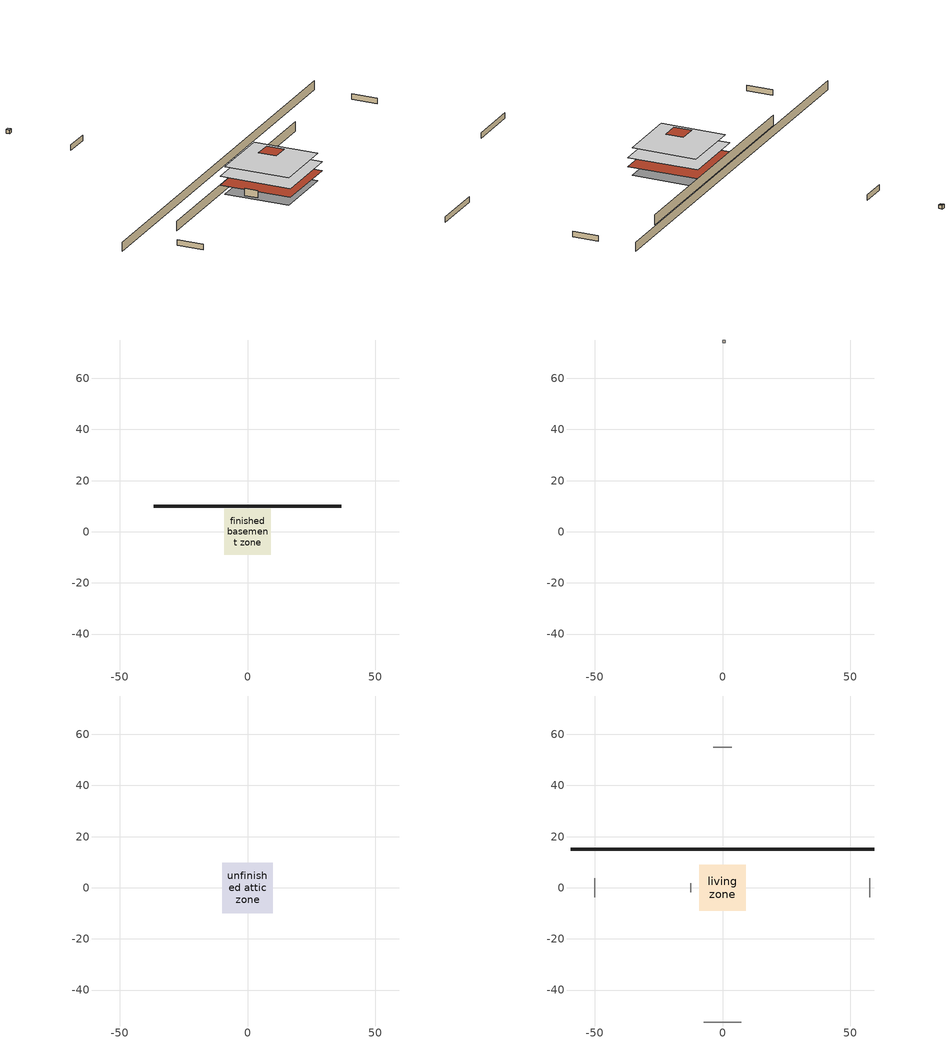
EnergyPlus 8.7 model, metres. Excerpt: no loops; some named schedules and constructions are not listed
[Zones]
finished basement zone
 floor ground (GrndUninsFinBFloor): -9.02,-9.02 -9.02,9.02 9.02,9.02 9.02,-9.02 z-2.13
 wall ground (GrndInsFinWall): 36.58,10 -36.58,10 z-2.13:0.61
res ds_u 1 ret air zone
 floor adiabatic (AdiabaticConst): 0,74 0,75 1,75 1,74 z0
 wall adiabatic (AdiabaticConst): 0,75 0,74 1,74 1,75 0,75 z0:1
 ceiling adiabatic (AdiabaticConst): 1,74 1,75 0,75 0,74 z1
unfinished attic zone
 floor to living zone (FinInsUnfinUAFloor 1): -9.88,-9.88 -9.88,9.88 9.88,9.88 9.88,-9.88 z3
 roof outside (UnfinInsExtRoof 6): 9.88,-9.88 9.88,9.88 -9.88,9.88 -9.88,-9.88 z0.5
 roof outside (UnfinInsExtRoof 7): 2.5,-2.5 2.5,2.5 -2.5,2.5 -2.5,-2.5 z8
living zone
 floor to finished basement zone (Construction 3): -9.02,-9.02 -9.02,9.02 9.02,9.02 9.02,-9.02 z5.5
 wall outside (ExtInsFinWall 3): 59.36,15 -59.36,15 z0:2.44
 wall adiabatic (Construction 1): -12.5,1.83 -12.5,-1.83 z0:2.03; -7.32,-52.5 7.32,-52.5 / 3.66,55 -3.66,55 / 57.5,-3.66 57.5,3.66 / -50,3.66 -50,-3.66 z0:1.53
[Schedule:Week:Daily]
Schedule:Week:Daily {3b0bdb7b-9f29-48df-87bb-e42612bed9f6}: residential occupants schedule allday11, residential occupants schedule allday11, residential occupants schedule allday11, residential occupants schedule allday11, residential occupants schedule allday11, residential occupants schedule allday11, residential occupants schedule allday11, Schedule Day 1, Schedule Day 1, Schedule Day 1, Schedule Day 1, Schedule Day 1
Schedule:Week:Daily {e1177437-dffd-413f-9107-d55e1cf79ba1}: residential occupants schedule allday11, residential occupants schedule allday11, residential occupants schedule allday12, residential occupants schedule allday12, residential occupants schedule allday12, residential occupants schedule allday12, residential occupants schedule allday12, Schedule Day 1, Schedule Day 1, Schedule Day 1, Schedule Day 1, Schedule Day 1
Schedule:Week:Daily {77b11334-32eb-44ea-8a52-7868e348910c}: residential occupants schedule allday12, residential occupants schedule allday12, residential occupants schedule allday12, residential occupants schedule allday12, residential occupants schedule allday12, residential occupants schedule allday12, residential occupants schedule allday12, Schedule Day 1, Schedule Day 1, Schedule Day 1, Schedule Day 1, Schedule Day 1
Schedule:Week:Daily {29eef636-4d2d-4b24-8c20-f5b98bf1f478}: Schedule Day 15, Schedule Day 15, Schedule Day 15, Schedule Day 15, residential range electric schedule allday1, residential range electric schedule allday1, residential range electric schedule allday1, Schedule Day 15, Schedule Day 15, Schedule Day 15, Schedule Day 15, Schedule Day 15
Schedule:Week:Daily {c74d46f2-5731-48fd-ab19-d32d1fa50243}: residential range electric schedule allday1, residential range electric schedule allday1, residential range electric schedule allday1, residential range electric schedule allday1, residential range electric schedule allday1, residential range electric schedule allday1, residential range electric schedule allday1, Schedule Day 15, Schedule Day 15, Schedule Day 15, Schedule Day 15, Schedule Day 15
Schedule:Week:Daily {d821b06c-2341-44db-a28d-a213208c21ba}: residential range electric schedule allday2, residential range electric schedule allday2, residential range electric schedule allday2, residential range electric schedule allday2, residential range electric schedule allday2, residential range electric schedule allday2, residential range electric schedule allday2, Schedule Day 15, Schedule Day 15, Schedule Day 15, Schedule Day 15, Schedule Day 15
Schedule:Week:Daily {3e215d65-7a20-45e2-b61f-0b4bbe86ed09}: residential range electric schedule allday3, residential range electric schedule allday3, residential range electric schedule allday3, residential range electric schedule allday3, residential range electric schedule allday3, residential range electric schedule allday3, residential range electric schedule allday3, Schedule Day 15, Schedule Day 15, Schedule Day 15, Schedule Day 15, Schedule Day 15
Schedule:Week:Daily {e52b4575-cb8f-42f2-891d-3a03c108aef9}: residential range electric schedule allday3, residential range electric schedule allday3, residential range electric schedule allday3, residential range electric schedule allday4, residential range electric schedule allday4, residential range electric schedule allday4, residential range electric schedule allday4, Schedule Day 15, Schedule Day 15, Schedule Day 15, Schedule Day 15, Schedule Day 15
Schedule:Week:Daily {de52a649-1dd4-49d9-a2c6-1964cda90237}: residential range electric schedule allday4, residential range electric schedule allday4, residential range electric schedule allday4, residential range electric schedule allday4, residential range electric schedule allday4, residential range electric schedule allday4, residential range electric schedule allday4, Schedule Day 15, Schedule Day 15, Schedule Day 15, Schedule Day 15, Schedule Day 15
Schedule:Week:Daily {6cb2da31-68d8-4fa9-828e-f5bf86f1f2c5}: residential range electric schedule allday4, residential range electric schedule allday4, residential range electric schedule allday4, residential range electric schedule allday4, residential range electric schedule allday4, residential range electric schedule allday5, residential range electric schedule allday5, Schedule Day 15, Schedule Day 15, Schedule Day 15, Schedule Day 15, Schedule Day 15
Schedule:Week:Daily {12a21177-3da3-442a-84c5-6e1de75db913}: residential range electric schedule allday5, residential range electric schedule allday5, residential range electric schedule allday5, residential range electric schedule allday5, residential range electric schedule allday5, residential range electric schedule allday5, residential range electric schedule allday5, Schedule Day 15, Schedule Day 15, Schedule Day 15, Schedule Day 15, Schedule Day 15
Schedule:Week:Daily {200c6050-99b3-4c64-a6f4-f201c481bae5}: residential range electric schedule allday5, residential range electric schedule allday6, residential range electric schedule allday6, residential range electric schedule allday6, residential range electric schedule allday6, residential range electric schedule allday6, residential range electric schedule allday6, Schedule Day 15, Schedule Day 15, Schedule Day 15, Schedule Day 15, Schedule Day 15
Schedule:Week:Daily {f7540665-9610-49a0-b5aa-a66bd4dc344f}: residential range electric schedule allday6, residential range electric schedule allday6, residential range electric schedule allday6, residential range electric schedule allday6, residential range electric schedule allday6, residential range electric schedule allday6, residential range electric schedule allday6, Schedule Day 15, Schedule Day 15, Schedule Day 15, Schedule Day 15, Schedule Day 15
Schedule:Week:Daily {ddbfdf35-3282-43d7-ac7e-a14df7aa3656}: residential range electric schedule allday6, residential range electric schedule allday6, residential range electric schedule allday6, residential range electric schedule allday7, residential range electric schedule allday7, residential range electric schedule allday7, residential range electric schedule allday7, Schedule Day 15, Schedule Day 15, Schedule Day 15, Schedule Day 15, Schedule Day 15
Schedule:Week:Daily {e9907c0a-8764-4027-92b8-e2a4520454a8}: residential range electric schedule allday7, residential range electric schedule allday7, residential range electric schedule allday7, residential range electric schedule allday7, residential range electric schedule allday7, residential range electric schedule allday7, residential range electric schedule allday7, Schedule Day 15, Schedule Day 15, Schedule Day 15, Schedule Day 15, Schedule Day 15
Schedule:Week:Daily {d14c8cff-233a-4001-89a3-e10e59a3001e}: residential range electric schedule allday7, residential range electric schedule allday7, residential range electric schedule allday7, residential range electric schedule allday7, residential range electric schedule allday7, residential range electric schedule allday7, residential range electric schedule allday8, Schedule Day 15, Schedule Day 15, Schedule Day 15, Schedule Day 15, Schedule Day 15
Schedule:Week:Daily {43a87886-f8da-43cc-ad50-0d9fa21ea871}: residential range electric schedule allday8, residential range electric schedule allday8, residential range electric schedule allday8, residential range electric schedule allday8, residential range electric schedule allday8, residential range electric schedule allday8, residential range electric schedule allday8, Schedule Day 15, Schedule Day 15, Schedule Day 15, Schedule Day 15, Schedule Day 15
Schedule:Week:Daily {114defa2-be12-4f79-ae4c-e6571b99b149}: residential range electric schedule allday8, residential range electric schedule allday8, residential range electric schedule allday9, residential range electric schedule allday9, residential range electric schedule allday9, residential range electric schedule allday9, residential range electric schedule allday9, Schedule Day 15, Schedule Day 15, Schedule Day 15, Schedule Day 15, Schedule Day 15
Schedule:Week:Daily {b0ad522a-8ac6-4d09-905b-334f6e5b218c}: residential range electric schedule allday9, residential range electric schedule allday9, residential range electric schedule allday9, residential range electric schedule allday9, residential range electric schedule allday9, residential range electric schedule allday9, residential range electric schedule allday9, Schedule Day 15, Schedule Day 15, Schedule Day 15, Schedule Day 15, Schedule Day 15
Schedule:Week:Daily {5a50cde7-6168-4427-bbe1-5f04a554474f}: residential range electric schedule allday9, residential range electric schedule allday9, residential range electric schedule allday9, residential range electric schedule allday9, residential range electric schedule allday10, residential range electric schedule allday10, residential range electric schedule allday10, Schedule Day 15, Schedule Day 15, Schedule Day 15, Schedule Day 15, Schedule Day 15
Schedule:Week:Daily {db1e0e5b-9dd9-499a-aba3-56dc9d29f5d9}: residential range electric schedule allday10, residential range electric schedule allday10, residential range electric schedule allday10, residential range electric schedule allday10, residential range electric schedule allday10, residential range electric schedule allday10, residential range electric schedule allday10, Schedule Day 15, Schedule Day 15, Schedule Day 15, Schedule Day 15, Schedule Day 15
Schedule:Week:Daily {59dfd7ab-4085-44e1-8e90-8711728c4ce2}: residential range electric schedule allday11, residential range electric schedule allday11, residential range electric schedule allday11, residential range electric schedule allday11, residential range electric schedule allday11, residential range electric schedule allday11, residential range electric schedule allday11, Schedule Day 15, Schedule Day 15, Schedule Day 15, Schedule Day 15, Schedule Day 15
Schedule:Week:Daily {14bd6219-001b-4ca9-aa6f-b467e985cd3b}: residential range electric schedule allday11, residential range electric schedule allday11, residential range electric schedule allday12, residential range electric schedule allday12, residential range electric schedule allday12, residential range electric schedule allday12, residential range electric schedule allday12, Schedule Day 15, Schedule Day 15, Schedule Day 15, Schedule Day 15, Schedule Day 15
Schedule:Week:Daily {e00d59d1-7160-4aa2-8b7c-1e1269bef67d}: residential range electric schedule allday12, residential range electric schedule allday12, residential range electric schedule allday12, residential range electric schedule allday12, residential range electric schedule allday12, residential range electric schedule allday12, residential range electric schedule allday12, Schedule Day 15, Schedule Day 15, Schedule Day 15, Schedule Day 15, Schedule Day 15
Schedule:Week:Daily {f42bd28b-ac99-4537-b801-f81734491664}: Schedule Day 13, Schedule Day 13, Schedule Day 13, Schedule Day 13, residential refrigerator schedule allday1, residential refrigerator schedule allday1, residential refrigerator schedule allday1, Schedule Day 13, Schedule Day 13, Schedule Day 13, Schedule Day 13, Schedule Day 13
Schedule:Week:Daily {29dad44d-963d-42f7-a47b-5a7f3b8ee9d3}: residential refrigerator schedule allday1, residential refrigerator schedule allday1, residential refrigerator schedule allday1, residential refrigerator schedule allday1, residential refrigerator schedule allday1, residential refrigerator schedule allday1, residential refrigerator schedule allday1, Schedule Day 13, Schedule Day 13, Schedule Day 13, Schedule Day 13, Schedule Day 13
Schedule:Week:Daily {c5b024fa-c720-4c20-9d21-50d727ba0481}: residential refrigerator schedule allday2, residential refrigerator schedule allday2, residential refrigerator schedule allday2, residential refrigerator schedule allday2, residential refrigerator schedule allday2, residential refrigerator schedule allday2, residential refrigerator schedule allday2, Schedule Day 13, Schedule Day 13, Schedule Day 13, Schedule Day 13, Schedule Day 13
Schedule:Week:Daily {38253a9e-e9d6-4c0f-88e4-bf342c0f6415}: residential refrigerator schedule allday3, residential refrigerator schedule allday3, residential refrigerator schedule allday3, residential refrigerator schedule allday3, residential refrigerator schedule allday3, residential refrigerator schedule allday3, residential refrigerator schedule allday3, Schedule Day 13, Schedule Day 13, Schedule Day 13, Schedule Day 13, Schedule Day 13
Schedule:Week:Daily {cb336503-f7cd-4f55-b1cf-2ac93a59d91f}: residential refrigerator schedule allday3, residential refrigerator schedule allday3, residential refrigerator schedule allday3, residential refrigerator schedule allday4, residential refrigerator schedule allday4, residential refrigerator schedule allday4, residential refrigerator schedule allday4, Schedule Day 13, Schedule Day 13, Schedule Day 13, Schedule Day 13, Schedule Day 13
Schedule:Week:Daily {c85a2759-2b57-4a9b-9f09-c8f630ceb584}: residential refrigerator schedule allday4, residential refrigerator schedule allday4, residential refrigerator schedule allday4, residential refrigerator schedule allday4, residential refrigerator schedule allday4, residential refrigerator schedule allday4, residential refrigerator schedule allday4, Schedule Day 13, Schedule Day 13, Schedule Day 13, Schedule Day 13, Schedule Day 13
Schedule:Week:Daily {c31d51e4-f118-45c3-bd2c-5c79f831144e}: residential refrigerator schedule allday4, residential refrigerator schedule allday4, residential refrigerator schedule allday4, residential refrigerator schedule allday4, residential refrigerator schedule allday4, residential refrigerator schedule allday5, residential refrigerator schedule allday5, Schedule Day 13, Schedule Day 13, Schedule Day 13, Schedule Day 13, Schedule Day 13
Schedule:Week:Daily {53b88f57-cd95-4ce4-be22-3c5426130065}: residential refrigerator schedule allday5, residential refrigerator schedule allday5, residential refrigerator schedule allday5, residential refrigerator schedule allday5, residential refrigerator schedule allday5, residential refrigerator schedule allday5, residential refrigerator schedule allday5, Schedule Day 13, Schedule Day 13, Schedule Day 13, Schedule Day 13, Schedule Day 13
Schedule:Week:Daily {c3765f31-42e0-4867-9872-be747a162a32}: residential refrigerator schedule allday5, residential refrigerator schedule allday6, residential refrigerator schedule allday6, residential refrigerator schedule allday6, residential refrigerator schedule allday6, residential refrigerator schedule allday6, residential refrigerator schedule allday6, Schedule Day 13, Schedule Day 13, Schedule Day 13, Schedule Day 13, Schedule Day 13
Schedule:Week:Daily {a566f4d5-856e-463c-a548-2adf18aa318c}: residential refrigerator schedule allday6, residential refrigerator schedule allday6, residential refrigerator schedule allday6, residential refrigerator schedule allday6, residential refrigerator schedule allday6, residential refrigerator schedule allday6, residential refrigerator schedule allday6, Schedule Day 13, Schedule Day 13, Schedule Day 13, Schedule Day 13, Schedule Day 13
Schedule:Week:Daily {041f6ace-375f-4da1-8423-0523e6b3cca1}: residential refrigerator schedule allday6, residential refrigerator schedule allday6, residential refrigerator schedule allday6, residential refrigerator schedule allday7, residential refrigerator schedule allday7, residential refrigerator schedule allday7, residential refrigerator schedule allday7, Schedule Day 13, Schedule Day 13, Schedule Day 13, Schedule Day 13, Schedule Day 13
Schedule:Week:Daily {2325f763-4aea-44da-9e71-9653ec971dca}: residential refrigerator schedule allday7, residential refrigerator schedule allday7, residential refrigerator schedule allday7, residential refrigerator schedule allday7, residential refrigerator schedule allday7, residential refrigerator schedule allday7, residential refrigerator schedule allday7, Schedule Day 13, Schedule Day 13, Schedule Day 13, Schedule Day 13, Schedule Day 13
Schedule:Week:Daily {ce00d82a-b2b7-45ba-994e-b6c589f887b8}: residential refrigerator schedule allday7, residential refrigerator schedule allday7, residential refrigerator schedule allday7, residential refrigerator schedule allday7, residential refrigerator schedule allday7, residential refrigerator schedule allday7, residential refrigerator schedule allday8, Schedule Day 13, Schedule Day 13, Schedule Day 13, Schedule Day 13, Schedule Day 13
Schedule:Week:Daily {125f5812-21f2-464c-a87d-412b350901e8}: residential refrigerator schedule allday8, residential refrigerator schedule allday8, residential refrigerator schedule allday8, residential refrigerator schedule allday8, residential refrigerator schedule allday8, residential refrigerator schedule allday8, residential refrigerator schedule allday8, Schedule Day 13, Schedule Day 13, Schedule Day 13, Schedule Day 13, Schedule Day 13
Schedule:Week:Daily {6167f985-6531-4366-9837-d0dc0eb602dc}: residential refrigerator schedule allday8, residential refrigerator schedule allday8, residential refrigerator schedule allday9, residential refrigerator schedule allday9, residential refrigerator schedule allday9, residential refrigerator schedule allday9, residential refrigerator schedule allday9, Schedule Day 13, Schedule Day 13, Schedule Day 13, Schedule Day 13, Schedule Day 13
Schedule:Week:Daily {f5468a6d-36dc-46cc-9920-edf67e929bd1}: residential refrigerator schedule allday9, residential refrigerator schedule allday9, residential refrigerator schedule allday9, residential refrigerator schedule allday9, residential refrigerator schedule allday9, residential refrigerator schedule allday9, residential refrigerator schedule allday9, Schedule Day 13, Schedule Day 13, Schedule Day 13, Schedule Day 13, Schedule Day 13
Schedule:Week:Daily {9acd3558-67f7-4dc8-a9c7-4ccade45eacd}: residential refrigerator schedule allday9, residential refrigerator schedule allday9, residential refrigerator schedule allday9, residential refrigerator schedule allday9, residential refrigerator schedule allday10, residential refrigerator schedule allday10, residential refrigerator schedule allday10, Schedule Day 13, Schedule Day 13, Schedule Day 13, Schedule Day 13, Schedule Day 13
Schedule:Week:Daily {3b586b63-907c-4e5f-a814-301c2bec13af}: residential refrigerator schedule allday10, residential refrigerator schedule allday10, residential refrigerator schedule allday10, residential refrigerator schedule allday10, residential refrigerator schedule allday10, residential refrigerator schedule allday10, residential refrigerator schedule allday10, Schedule Day 13, Schedule Day 13, Schedule Day 13, Schedule Day 13, Schedule Day 13
Schedule:Week:Daily {43b9ea98-d783-45c9-a3a6-4b4ebdea213d}: residential refrigerator schedule allday11, residential refrigerator schedule allday11, residential refrigerator schedule allday11, residential refrigerator schedule allday11, residential refrigerator schedule allday11, residential refrigerator schedule allday11, residential refrigerator schedule allday11, Schedule Day 13, Schedule Day 13, Schedule Day 13, Schedule Day 13, Schedule Day 13
Schedule:Week:Daily {55cf6ef0-d019-46d7-a7e9-4732dc43a896}: residential refrigerator schedule allday11, residential refrigerator schedule allday11, residential refrigerator schedule allday12, residential refrigerator schedule allday12, residential refrigerator schedule allday12, residential refrigerator schedule allday12, residential refrigerator schedule allday12, Schedule Day 13, Schedule Day 13, Schedule Day 13, Schedule Day 13, Schedule Day 13
Schedule:Week:Daily {3535ced8-b538-4f8e-b21d-047e02755273}: residential refrigerator schedule allday12, residential refrigerator schedule allday12, residential refrigerator schedule allday12, residential refrigerator schedule allday12, residential refrigerator schedule allday12, residential refrigerator schedule allday12, residential refrigerator schedule allday12, Schedule Day 13, Schedule Day 13, Schedule Day 13, Schedule Day 13, Schedule Day 13
Schedule:Week:Daily {531a1041-23ea-4d53-8ca0-e4169ed47a26}: Schedule Day 3, Schedule Day 3, Schedule Day 3, Schedule Day 3, residential window shading schedule allday1, residential window shading schedule allday1, residential window shading schedule allday1, Schedule Day 3, Schedule Day 3, Schedule Day 3, Schedule Day 3, Schedule Day 3
Schedule:Week:Daily {dd7bd0c8-4148-4171-8c3b-c152d43d23d4}: residential window shading schedule allday1, residential window shading schedule allday1, residential window shading schedule allday1, residential window shading schedule allday1, residential window shading schedule allday1, residential window shading schedule allday1, residential window shading schedule allday1, Schedule Day 3, Schedule Day 3, Schedule Day 3, Schedule Day 3, Schedule Day 3
Schedule:Week:Daily {b3be01d7-6e88-4a9b-b380-afc86fe0f8a9}: residential window shading schedule allday2, residential window shading schedule allday2, residential window shading schedule allday2, residential window shading schedule allday2, residential window shading schedule allday2, residential window shading schedule allday2, residential window shading schedule allday2, Schedule Day 3, Schedule Day 3, Schedule Day 3, Schedule Day 3, Schedule Day 3
Schedule:Week:Daily {45d51659-ddda-41b1-95bb-f9f434f1c1d8}: residential window shading schedule allday3, residential window shading schedule allday3, residential window shading schedule allday3, residential window shading schedule allday3, residential window shading schedule allday3, residential window shading schedule allday3, residential window shading schedule allday3, Schedule Day 3, Schedule Day 3, Schedule Day 3, Schedule Day 3, Schedule Day 3
Schedule:Week:Daily {a3e67cd3-28f3-45a8-bfe5-463e219899f0}: residential window shading schedule allday3, residential window shading schedule allday3, residential window shading schedule allday3, residential window shading schedule allday4, residential window shading schedule allday4, residential window shading schedule allday4, residential window shading schedule allday4, Schedule Day 3, Schedule Day 3, Schedule Day 3, Schedule Day 3, Schedule Day 3
Schedule:Week:Daily {1a1df216-e095-4dbf-b0d5-2c004bacd1e8}: residential window shading schedule allday4, residential window shading schedule allday4, residential window shading schedule allday4, residential window shading schedule allday4, residential window shading schedule allday4, residential window shading schedule allday4, residential window shading schedule allday4, Schedule Day 3, Schedule Day 3, Schedule Day 3, Schedule Day 3, Schedule Day 3
Schedule:Week:Daily {ca805f8f-d2b4-4c75-9b0b-d39ec6ea56c9}: residential window shading schedule allday4, residential window shading schedule allday4, residential window shading schedule allday4, residential window shading schedule allday4, residential window shading schedule allday4, residential window shading schedule allday5, residential window shading schedule allday5, Schedule Day 3, Schedule Day 3, Schedule Day 3, Schedule Day 3, Schedule Day 3
Schedule:Week:Daily {61645414-00ab-46a5-944f-04632f74a921}: residential window shading schedule allday5, residential window shading schedule allday5, residential window shading schedule allday5, residential window shading schedule allday5, residential window shading schedule allday5, residential window shading schedule allday5, residential window shading schedule allday5, Schedule Day 3, Schedule Day 3, Schedule Day 3, Schedule Day 3, Schedule Day 3
Schedule:Week:Daily {6f8a6bb2-1dc0-4e11-8a50-aee9140751ae}: residential window shading schedule allday5, residential window shading schedule allday6, residential window shading schedule allday6, residential window shading schedule allday6, residential window shading schedule allday6, residential window shading schedule allday6, residential window shading schedule allday6, Schedule Day 3, Schedule Day 3, Schedule Day 3, Schedule Day 3, Schedule Day 3
Schedule:Week:Daily {83fbd45c-b880-4e38-84c8-d139e627f615}: residential window shading schedule allday6, residential window shading schedule allday6, residential window shading schedule allday6, residential window shading schedule allday6, residential window shading schedule allday6, residential window shading schedule allday6, residential window shading schedule allday6, Schedule Day 3, Schedule Day 3, Schedule Day 3, Schedule Day 3, Schedule Day 3
Schedule:Week:Daily {7f57bb0a-1a2c-4901-a1f9-96aebbe0a9d6}: residential window shading schedule allday6, residential window shading schedule allday6, residential window shading schedule allday6, residential window shading schedule allday7, residential window shading schedule allday7, residential window shading schedule allday7, residential window shading schedule allday7, Schedule Day 3, Schedule Day 3, Schedule Day 3, Schedule Day 3, Schedule Day 3
Schedule:Week:Daily {a527b45a-7954-4cb0-9221-6d7b57a1bc46}: residential window shading schedule allday7, residential window shading schedule allday7, residential window shading schedule allday7, residential window shading schedule allday7, residential window shading schedule allday7, residential window shading schedule allday7, residential window shading schedule allday7, Schedule Day 3, Schedule Day 3, Schedule Day 3, Schedule Day 3, Schedule Day 3
Schedule:Week:Daily {6cf8da93-8c26-44a4-9c86-1ea0e717a796}: residential window shading schedule allday7, residential window shading schedule allday7, residential window shading schedule allday7, residential window shading schedule allday7, residential window shading schedule allday7, residential window shading schedule allday7, residential window shading schedule allday8, Schedule Day 3, Schedule Day 3, Schedule Day 3, Schedule Day 3, Schedule Day 3
Schedule:Week:Daily {5458e5d1-8c03-4aec-83b9-c9a021281019}: residential window shading schedule allday8, residential window shading schedule allday8, residential window shading schedule allday8, residential window shading schedule allday8, residential window shading schedule allday8, residential window shading schedule allday8, residential window shading schedule allday8, Schedule Day 3, Schedule Day 3, Schedule Day 3, Schedule Day 3, Schedule Day 3
Schedule:Week:Daily {f9eb3f37-d18c-4969-8a4c-65fa98fa994a}: residential window shading schedule allday8, residential window shading schedule allday8, residential window shading schedule allday9, residential window shading schedule allday9, residential window shading schedule allday9, residential window shading schedule allday9, residential window shading schedule allday9, Schedule Day 3, Schedule Day 3, Schedule Day 3, Schedule Day 3, Schedule Day 3
Schedule:Week:Daily {13c48ff9-d615-4a86-896a-54da61b6a113}: residential window shading schedule allday9, residential window shading schedule allday9, residential window shading schedule allday9, residential window shading schedule allday9, residential window shading schedule allday9, residential window shading schedule allday9, residential window shading schedule allday9, Schedule Day 3, Schedule Day 3, Schedule Day 3, Schedule Day 3, Schedule Day 3
Schedule:Week:Daily {8b0f3fdc-ddc8-4554-b42d-7011b612d519}: residential window shading schedule allday9, residential window shading schedule allday9, residential window shading schedule allday9, residential window shading schedule allday9, residential window shading schedule allday10, residential window shading schedule allday10, residential window shading schedule allday10, Schedule Day 3, Schedule Day 3, Schedule Day 3, Schedule Day 3, Schedule Day 3
Schedule:Week:Daily {89479d43-f684-466e-9013-547a09feaf05}: residential window shading schedule allday10, residential window shading schedule allday10, residential window shading schedule allday10, residential window shading schedule allday10, residential window shading schedule allday10, residential window shading schedule allday10, residential window shading schedule allday10, Schedule Day 3, Schedule Day 3, Schedule Day 3, Schedule Day 3, Schedule Day 3
Schedule:Week:Daily {432ff100-6486-492c-a69e-c13ef6b832ea}: residential window shading schedule allday11, residential window shading schedule allday11, residential window shading schedule allday11, residential window shading schedule allday11, residential window shading schedule allday11, residential window shading schedule allday11, residential window shading schedule allday11, Schedule Day 3, Schedule Day 3, Schedule Day 3, Schedule Day 3, Schedule Day 3
Schedule:Week:Daily {47de816d-07b2-4910-9456-115423283e71}: residential window shading schedule allday11, residential window shading schedule allday11, residential window shading schedule allday12, residential window shading schedule allday12, residential window shading schedule allday12, residential window shading schedule allday12, residential window shading schedule allday12, Schedule Day 3, Schedule Day 3, Schedule Day 3, Schedule Day 3, Schedule Day 3
Schedule:Week:Daily {5e936b20-94ed-45fb-a947-6f21ecda5c52}: residential window shading schedule allday12, residential window shading schedule allday12, residential window shading schedule allday12, residential window shading schedule allday12, residential window shading schedule allday12, residential window shading schedule allday12, residential window shading schedule allday12, Schedule Day 3, Schedule Day 3, Schedule Day 3, Schedule Day 3, Schedule Day 3
Schedule:Week:Daily {bfc0b357-6227-4f1d-904b-b5b345a82033}: Schedule Day 4, Schedule Day 4, Schedule Day 4, Schedule Day 4, residential window shading schedule allday1 1, residential window shading schedule allday1 1, residential window shading schedule allday1 1, Schedule Day 4, Schedule Day 4, Schedule Day 4, Schedule Day 4, Schedule Day 4
Schedule:Week:Daily {7daedf73-8275-466d-a132-7f399e278449}: residential window shading schedule allday1 1, residential window shading schedule allday1 1, residential window shading schedule allday1 1, residential window shading schedule allday1 1, residential window shading schedule allday1 1, residential window shading schedule allday1 1, residential window shading schedule allday1 1, Schedule Day 4, Schedule Day 4, Schedule Day 4, Schedule Day 4, Schedule Day 4
Schedule:Week:Daily {c7212242-cf0e-4d16-b6ae-bb4aee9aa4b8}: residential window shading schedule allday2 1, residential window shading schedule allday2 1, residential window shading schedule allday2 1, residential window shading schedule allday2 1, residential window shading schedule allday2 1, residential window shading schedule allday2 1, residential window shading schedule allday2 1, Schedule Day 4, Schedule Day 4, Schedule Day 4, Schedule Day 4, Schedule Day 4
Schedule:Week:Daily {4df181c0-23ff-47ba-8842-e4fc47fa20fb}: residential window shading schedule allday3 1, residential window shading schedule allday3 1, residential window shading schedule allday3 1, residential window shading schedule allday3 1, residential window shading schedule allday3 1, residential window shading schedule allday3 1, residential window shading schedule allday3 1, Schedule Day 4, Schedule Day 4, Schedule Day 4, Schedule Day 4, Schedule Day 4
Schedule:Week:Daily {e14e703b-57ab-46cb-993c-2ea563e38895}: residential window shading schedule allday3 1, residential window shading schedule allday3 1, residential window shading schedule allday3 1, residential window shading schedule allday4 1, residential window shading schedule allday4 1, residential window shading schedule allday4 1, residential window shading schedule allday4 1, Schedule Day 4, Schedule Day 4, Schedule Day 4, Schedule Day 4, Schedule Day 4
Schedule:Week:Daily {8cfc1c1e-adb4-41cd-95a6-96a7eebd8919}: residential window shading schedule allday4 1, residential window shading schedule allday4 1, residential window shading schedule allday4 1, residential window shading schedule allday4 1, residential window shading schedule allday4 1, residential window shading schedule allday4 1, residential window shading schedule allday4 1, Schedule Day 4, Schedule Day 4, Schedule Day 4, Schedule Day 4, Schedule Day 4
Schedule:Week:Daily {a9cd5e89-8f0e-43b7-a587-567565babcd4}: residential window shading schedule allday4 1, residential window shading schedule allday4 1, residential window shading schedule allday4 1, residential window shading schedule allday4 1, residential window shading schedule allday4 1, residential window shading schedule allday5 1, residential window shading schedule allday5 1, Schedule Day 4, Schedule Day 4, Schedule Day 4, Schedule Day 4, Schedule Day 4
Schedule:Week:Daily {f8bfd9b9-43d5-4080-897e-a31b1b378f19}: residential window shading schedule allday5 1, residential window shading schedule allday5 1, residential window shading schedule allday5 1, residential window shading schedule allday5 1, residential window shading schedule allday5 1, residential window shading schedule allday5 1, residential window shading schedule allday5 1, Schedule Day 4, Schedule Day 4, Schedule Day 4, Schedule Day 4, Schedule Day 4
Schedule:Week:Daily {de488c82-37d2-46b0-9da9-f746502b8c5d}: residential window shading schedule allday5 1, residential window shading schedule allday6 1, residential window shading schedule allday6 1, residential window shading schedule allday6 1, residential window shading schedule allday6 1, residential window shading schedule allday6 1, residential window shading schedule allday6 1, Schedule Day 4, Schedule Day 4, Schedule Day 4, Schedule Day 4, Schedule Day 4
Schedule:Week:Daily {d42593e9-5f09-48ce-ae8b-ad873136e67c}: residential window shading schedule allday6 1, residential window shading schedule allday6 1, residential window shading schedule allday6 1, residential window shading schedule allday6 1, residential window shading schedule allday6 1, residential window shading schedule allday6 1, residential window shading schedule allday6 1, Schedule Day 4, Schedule Day 4, Schedule Day 4, Schedule Day 4, Schedule Day 4
Schedule:Week:Daily {55e0a396-23cb-4ea5-b94e-bc87fc590817}: residential window shading schedule allday6 1, residential window shading schedule allday6 1, residential window shading schedule allday6 1, residential window shading schedule allday7 1, residential window shading schedule allday7 1, residential window shading schedule allday7 1, residential window shading schedule allday7 1, Schedule Day 4, Schedule Day 4, Schedule Day 4, Schedule Day 4, Schedule Day 4
Schedule:Week:Daily {72cc7753-db4c-4d5c-bcdb-3d6643bddaac}: residential window shading schedule allday7 1, residential window shading schedule allday7 1, residential window shading schedule allday7 1, residential window shading schedule allday7 1, residential window shading schedule allday7 1, residential window shading schedule allday7 1, residential window shading schedule allday7 1, Schedule Day 4, Schedule Day 4, Schedule Day 4, Schedule Day 4, Schedule Day 4
Schedule:Week:Daily {8157e147-1216-485f-8a99-7db9c4c71840}: residential window shading schedule allday7 1, residential window shading schedule allday7 1, residential window shading schedule allday7 1, residential window shading schedule allday7 1, residential window shading schedule allday7 1, residential window shading schedule allday7 1, residential window shading schedule allday8 1, Schedule Day 4, Schedule Day 4, Schedule Day 4, Schedule Day 4, Schedule Day 4
Schedule:Week:Daily {d18a13ba-d1f2-42fe-93c7-076b9f4eb97c}: residential window shading schedule allday8 1, residential window shading schedule allday8 1, residential window shading schedule allday8 1, residential window shading schedule allday8 1, residential window shading schedule allday8 1, residential window shading schedule allday8 1, residential window shading schedule allday8 1, Schedule Day 4, Schedule Day 4, Schedule Day 4, Schedule Day 4, Schedule Day 4
Schedule:Week:Daily {5dc3f3e4-b97b-4b8b-93db-d407d6e2e869}: residential window shading schedule allday8 1, residential window shading schedule allday8 1, residential window shading schedule allday9 1, residential window shading schedule allday9 1, residential window shading schedule allday9 1, residential window shading schedule allday9 1, residential window shading schedule allday9 1, Schedule Day 4, Schedule Day 4, Schedule Day 4, Schedule Day 4, Schedule Day 4
Schedule:Week:Daily {4b7041cc-2896-44e5-bfa9-5f84a98cdefe}: residential window shading schedule allday9 1, residential window shading schedule allday9 1, residential window shading schedule allday9 1, residential window shading schedule allday9 1, residential window shading schedule allday9 1, residential window shading schedule allday9 1, residential window shading schedule allday9 1, Schedule Day 4, Schedule Day 4, Schedule Day 4, Schedule Day 4, Schedule Day 4
Schedule:Week:Daily {eb4e9576-f92c-40bb-abf9-e203934decf7}: residential window shading schedule allday9 1, residential window shading schedule allday9 1, residential window shading schedule allday9 1, residential window shading schedule allday9 1, residential window shading schedule allday10 1, residential window shading schedule allday10 1, residential window shading schedule allday10 1, Schedule Day 4, Schedule Day 4, Schedule Day 4, Schedule Day 4, Schedule Day 4
Schedule:Week:Daily {1f130d2c-6fab-48ab-b60f-3008bad5eb6c}: residential window shading schedule allday10 1, residential window shading schedule allday10 1, residential window shading schedule allday10 1, residential window shading schedule allday10 1, residential window shading schedule allday10 1, residential window shading schedule allday10 1, residential window shading schedule allday10 1, Schedule Day 4, Schedule Day 4, Schedule Day 4, Schedule Day 4, Schedule Day 4
Schedule:Week:Daily {9194f90f-6e53-491a-b0e0-27f394d1a73f}: residential window shading schedule allday11 1, residential window shading schedule allday11 1, residential window shading schedule allday11 1, residential window shading schedule allday11 1, residential window shading schedule allday11 1, residential window shading schedule allday11 1, residential window shading schedule allday11 1, Schedule Day 4, Schedule Day 4, Schedule Day 4, Schedule Day 4, Schedule Day 4
Schedule:Week:Daily {426bedfa-efe3-4439-9c84-a14b588a6d9d}: residential window shading schedule allday11 1, residential window shading schedule allday11 1, residential window shading schedule allday12 1, residential window shading schedule allday12 1, residential window shading schedule allday12 1, residential window shading schedule allday12 1, residential window shading schedule allday12 1, Schedule Day 4, Schedule Day 4, Schedule Day 4, Schedule Day 4, Schedule Day 4
Schedule:Week:Daily {3d40af13-6fc9-478c-89bd-48427f89715d}: residential window shading schedule allday12 1, residential window shading schedule allday12 1, residential window shading schedule allday12 1, residential window shading schedule allday12 1, residential window shading schedule allday12 1, residential window shading schedule allday12 1, residential window shading schedule allday12 1, Schedule Day 4, Schedule Day 4, Schedule Day 4, Schedule Day 4, Schedule Day 4
Schedule:Week:Daily {51458fda-35fc-43db-9bd1-3896e778cd57}: Schedule Day 5, Schedule Day 5, Schedule Day 5, Schedule Day 5, residential window shading schedule allday1 2, residential window shading schedule allday1 2, residential window shading schedule allday1 2, Schedule Day 5, Schedule Day 5, Schedule Day 5, Schedule Day 5, Schedule Day 5
Schedule:Week:Daily {05b58208-dbb7-4c2c-8df7-479172ccc11f}: residential window shading schedule allday1 2, residential window shading schedule allday1 2, residential window shading schedule allday1 2, residential window shading schedule allday1 2, residential window shading schedule allday1 2, residential window shading schedule allday1 2, residential window shading schedule allday1 2, Schedule Day 5, Schedule Day 5, Schedule Day 5, Schedule Day 5, Schedule Day 5
Schedule:Week:Daily {4ef48a0e-83e5-4daa-9313-339161f4eea6}: residential window shading schedule allday2 2, residential window shading schedule allday2 2, residential window shading schedule allday2 2, residential window shading schedule allday2 2, residential window shading schedule allday2 2, residential window shading schedule allday2 2, residential window shading schedule allday2 2, Schedule Day 5, Schedule Day 5, Schedule Day 5, Schedule Day 5, Schedule Day 5
Schedule:Week:Daily {cb710472-4979-4daa-acfb-8de9ae3196e1}: residential window shading schedule allday3 2, residential window shading schedule allday3 2, residential window shading schedule allday3 2, residential window shading schedule allday3 2, residential window shading schedule allday3 2, residential window shading schedule allday3 2, residential window shading schedule allday3 2, Schedule Day 5, Schedule Day 5, Schedule Day 5, Schedule Day 5, Schedule Day 5
Schedule:Week:Daily {ccb22ea1-c9ea-4c42-94e4-0830f841c39a}: residential window shading schedule allday3 2, residential window shading schedule allday3 2, residential window shading schedule allday3 2, residential window shading schedule allday4 2, residential window shading schedule allday4 2, residential window shading schedule allday4 2, residential window shading schedule allday4 2, Schedule Day 5, Schedule Day 5, Schedule Day 5, Schedule Day 5, Schedule Day 5
Schedule:Week:Daily {fa3e0e50-b380-4efd-ab8d-36f388e8f704}: residential window shading schedule allday4 2, residential window shading schedule allday4 2, residential window shading schedule allday4 2, residential window shading schedule allday4 2, residential window shading schedule allday4 2, residential window shading schedule allday4 2, residential window shading schedule allday4 2, Schedule Day 5, Schedule Day 5, Schedule Day 5, Schedule Day 5, Schedule Day 5
Schedule:Week:Daily {bc028576-ea6f-414d-ae92-612613b53c4a}: residential window shading schedule allday4 2, residential window shading schedule allday4 2, residential window shading schedule allday4 2, residential window shading schedule allday4 2, residential window shading schedule allday4 2, residential window shading schedule allday5 2, residential window shading schedule allday5 2, Schedule Day 5, Schedule Day 5, Schedule Day 5, Schedule Day 5, Schedule Day 5
Schedule:Week:Daily {63de8015-f32c-44fc-8ad2-f41af42c2a3a}: residential window shading schedule allday5 2, residential window shading schedule allday5 2, residential window shading schedule allday5 2, residential window shading schedule allday5 2, residential window shading schedule allday5 2, residential window shading schedule allday5 2, residential window shading schedule allday5 2, Schedule Day 5, Schedule Day 5, Schedule Day 5, Schedule Day 5, Schedule Day 5
Schedule:Week:Daily {b9123882-de30-4ec1-8531-25bdfa358a43}: residential window shading schedule allday5 2, residential window shading schedule allday6 2, residential window shading schedule allday6 2, residential window shading schedule allday6 2, residential window shading schedule allday6 2, residential window shading schedule allday6 2, residential window shading schedule allday6 2, Schedule Day 5, Schedule Day 5, Schedule Day 5, Schedule Day 5, Schedule Day 5
Schedule:Week:Daily {f74a150a-543e-4a00-82a6-f3c2a7386200}: residential window shading schedule allday6 2, residential window shading schedule allday6 2, residential window shading schedule allday6 2, residential window shading schedule allday6 2, residential window shading schedule allday6 2, residential window shading schedule allday6 2, residential window shading schedule allday6 2, Schedule Day 5, Schedule Day 5, Schedule Day 5, Schedule Day 5, Schedule Day 5
Schedule:Week:Daily {a035850a-fd69-498a-925e-91377235498c}: residential window shading schedule allday6 2, residential window shading schedule allday6 2, residential window shading schedule allday6 2, residential window shading schedule allday7 2, residential window shading schedule allday7 2, residential window shading schedule allday7 2, residential window shading schedule allday7 2, Schedule Day 5, Schedule Day 5, Schedule Day 5, Schedule Day 5, Schedule Day 5
Schedule:Week:Daily {c0ce8cec-103b-4511-8e49-08395a1150ed}: residential window shading schedule allday7 2, residential window shading schedule allday7 2, residential window shading schedule allday7 2, residential window shading schedule allday7 2, residential window shading schedule allday7 2, residential window shading schedule allday7 2, residential window shading schedule allday7 2, Schedule Day 5, Schedule Day 5, Schedule Day 5, Schedule Day 5, Schedule Day 5
Schedule:Week:Daily {c468d52b-fa9b-4227-9f42-40e6ca7eb5da}: residential window shading schedule allday7 2, residential window shading schedule allday7 2, residential window shading schedule allday7 2, residential window shading schedule allday7 2, residential window shading schedule allday7 2, residential window shading schedule allday7 2, residential window shading schedule allday8 2, Schedule Day 5, Schedule Day 5, Schedule Day 5, Schedule Day 5, Schedule Day 5
Schedule:Week:Daily {7a2c698a-f047-4ba0-996f-a78016addc01}: residential window shading schedule allday8 2, residential window shading schedule allday8 2, residential window shading schedule allday8 2, residential window shading schedule allday8 2, residential window shading schedule allday8 2, residential window shading schedule allday8 2, residential window shading schedule allday8 2, Schedule Day 5, Schedule Day 5, Schedule Day 5, Schedule Day 5, Schedule Day 5
Schedule:Week:Daily {969e0ebe-a903-411a-bc7f-2690f52067bc}: residential window shading schedule allday8 2, residential window shading schedule allday8 2, residential window shading schedule allday9 2, residential window shading schedule allday9 2, residential window shading schedule allday9 2, residential window shading schedule allday9 2, residential window shading schedule allday9 2, Schedule Day 5, Schedule Day 5, Schedule Day 5, Schedule Day 5, Schedule Day 5
Schedule:Week:Daily {c1add697-976c-4221-989f-92fb501e6d35}: residential window shading schedule allday9 2, residential window shading schedule allday9 2, residential window shading schedule allday9 2, residential window shading schedule allday9 2, residential window shading schedule allday9 2, residential window shading schedule allday9 2, residential window shading schedule allday9 2, Schedule Day 5, Schedule Day 5, Schedule Day 5, Schedule Day 5, Schedule Day 5
Schedule:Week:Daily {c818f82a-f21b-481b-a61d-c47b2c7d6f4c}: residential window shading schedule allday9 2, residential window shading schedule allday9 2, residential window shading schedule allday9 2, residential window shading schedule allday9 2, residential window shading schedule allday10 2, residential window shading schedule allday10 2, residential window shading schedule allday10 2, Schedule Day 5, Schedule Day 5, Schedule Day 5, Schedule Day 5, Schedule Day 5
Schedule:Week:Daily {8596ecd0-263a-4b73-ad0b-940d99eae5ec}: residential window shading schedule allday10 2, residential window shading schedule allday10 2, residential window shading schedule allday10 2, residential window shading schedule allday10 2, residential window shading schedule allday10 2, residential window shading schedule allday10 2, residential window shading schedule allday10 2, Schedule Day 5, Schedule Day 5, Schedule Day 5, Schedule Day 5, Schedule Day 5
Schedule:Week:Daily {a74e1990-f45d-4844-b3b6-8f96866881cf}: residential window shading schedule allday11 2, residential window shading schedule allday11 2, residential window shading schedule allday11 2, residential window shading schedule allday11 2, residential window shading schedule allday11 2, residential window shading schedule allday11 2, residential window shading schedule allday11 2, Schedule Day 5, Schedule Day 5, Schedule Day 5, Schedule Day 5, Schedule Day 5
Schedule:Week:Daily {fbf7151b-ee2e-461d-b5ee-12b9b333ddb7}: residential window shading schedule allday11 2, residential window shading schedule allday11 2, residential window shading schedule allday12 2, residential window shading schedule allday12 2, residential window shading schedule allday12 2, residential window shading schedule allday12 2, residential window shading schedule allday12 2, Schedule Day 5, Schedule Day 5, Schedule Day 5, Schedule Day 5, Schedule Day 5
Schedule:Week:Daily {9e14e35a-af07-4ce3-8b2a-d351f1c787e0}: residential window shading schedule allday12 2, residential window shading schedule allday12 2, residential window shading schedule allday12 2, residential window shading schedule allday12 2, residential window shading schedule allday12 2, residential window shading schedule allday12 2, residential window shading schedule allday12 2, Schedule Day 5, Schedule Day 5, Schedule Day 5, Schedule Day 5, Schedule Day 5
Schedule:Week:Daily {668c3e7e-0c21-496e-a2a6-c61d7a6031dc}: Schedule Day 6, Schedule Day 6, Schedule Day 6, Schedule Day 6, residential window shading schedule allday1 3, residential window shading schedule allday1 3, residential window shading schedule allday1 3, Schedule Day 6, Schedule Day 6, Schedule Day 6, Schedule Day 6, Schedule Day 6
Schedule:Week:Daily {68740608-1d4d-4849-9aaf-7cca54deacd9}: residential window shading schedule allday1 3, residential window shading schedule allday1 3, residential window shading schedule allday1 3, residential window shading schedule allday1 3, residential window shading schedule allday1 3, residential window shading schedule allday1 3, residential window shading schedule allday1 3, Schedule Day 6, Schedule Day 6, Schedule Day 6, Schedule Day 6, Schedule Day 6
Schedule:Week:Daily {37107304-502c-4da7-b9e9-1f3b6fb83d68}: residential window shading schedule allday2 3, residential window shading schedule allday2 3, residential window shading schedule allday2 3, residential window shading schedule allday2 3, residential window shading schedule allday2 3, residential window shading schedule allday2 3, residential window shading schedule allday2 3, Schedule Day 6, Schedule Day 6, Schedule Day 6, Schedule Day 6, Schedule Day 6
Schedule:Week:Daily {ebace15c-8653-4680-9ad3-3a0e801afb72}: residential window shading schedule allday3 3, residential window shading schedule allday3 3, residential window shading schedule allday3 3, residential window shading schedule allday3 3, residential window shading schedule allday3 3, residential window shading schedule allday3 3, residential window shading schedule allday3 3, Schedule Day 6, Schedule Day 6, Schedule Day 6, Schedule Day 6, Schedule Day 6
Schedule:Week:Daily {2f0f8bc9-bdf0-4971-bc07-4deb9b3eccf9}: residential window shading schedule allday3 3, residential window shading schedule allday3 3, residential window shading schedule allday3 3, residential window shading schedule allday4 3, residential window shading schedule allday4 3, residential window shading schedule allday4 3, residential window shading schedule allday4 3, Schedule Day 6, Schedule Day 6, Schedule Day 6, Schedule Day 6, Schedule Day 6
Schedule:Week:Daily {c8a7baed-69a5-4276-be49-62682d0e8e08}: residential window shading schedule allday4 3, residential window shading schedule allday4 3, residential window shading schedule allday4 3, residential window shading schedule allday4 3, residential window shading schedule allday4 3, residential window shading schedule allday4 3, residential window shading schedule allday4 3, Schedule Day 6, Schedule Day 6, Schedule Day 6, Schedule Day 6, Schedule Day 6
Schedule:Week:Daily {b09185b0-1221-4934-a55c-e141bc1ef8c6}: residential window shading schedule allday4 3, residential window shading schedule allday4 3, residential window shading schedule allday4 3, residential window shading schedule allday4 3, residential window shading schedule allday4 3, residential window shading schedule allday5 3, residential window shading schedule allday5 3, Schedule Day 6, Schedule Day 6, Schedule Day 6, Schedule Day 6, Schedule Day 6
Schedule:Week:Daily {17d8b702-8704-4cdb-b1b6-a4326c4338a3}: residential window shading schedule allday5 3, residential window shading schedule allday5 3, residential window shading schedule allday5 3, residential window shading schedule allday5 3, residential window shading schedule allday5 3, residential window shading schedule allday5 3, residential window shading schedule allday5 3, Schedule Day 6, Schedule Day 6, Schedule Day 6, Schedule Day 6, Schedule Day 6
Schedule:Week:Daily {e4035b32-2ae5-4dc0-b7e0-9de7f45f80b6}: residential window shading schedule allday5 3, residential window shading schedule allday6 3, residential window shading schedule allday6 3, residential window shading schedule allday6 3, residential window shading schedule allday6 3, residential window shading schedule allday6 3, residential window shading schedule allday6 3, Schedule Day 6, Schedule Day 6, Schedule Day 6, Schedule Day 6, Schedule Day 6
Schedule:Week:Daily {5779d69d-4779-4a3b-8050-b6de868ac0d9}: residential window shading schedule allday6 3, residential window shading schedule allday6 3, residential window shading schedule allday6 3, residential window shading schedule allday6 3, residential window shading schedule allday6 3, residential window shading schedule allday6 3, residential window shading schedule allday6 3, Schedule Day 6, Schedule Day 6, Schedule Day 6, Schedule Day 6, Schedule Day 6
Schedule:Week:Daily {36ebde26-b269-443a-b581-139fecd3efb3}: residential window shading schedule allday6 3, residential window shading schedule allday6 3, residential window shading schedule allday6 3, residential window shading schedule allday7 3, residential window shading schedule allday7 3, residential window shading schedule allday7 3, residential window shading schedule allday7 3, Schedule Day 6, Schedule Day 6, Schedule Day 6, Schedule Day 6, Schedule Day 6
Schedule:Week:Daily {84f159e6-f4ae-41f2-8158-ca4707c1020c}: residential window shading schedule allday7 3, residential window shading schedule allday7 3, residential window shading schedule allday7 3, residential window shading schedule allday7 3, residential window shading schedule allday7 3, residential window shading schedule allday7 3, residential window shading schedule allday7 3, Schedule Day 6, Schedule Day 6, Schedule Day 6, Schedule Day 6, Schedule Day 6
Schedule:Week:Daily {1950f38b-49b9-4855-9e71-263092224de2}: residential window shading schedule allday7 3, residential window shading schedule allday7 3, residential window shading schedule allday7 3, residential window shading schedule allday7 3, residential window shading schedule allday7 3, residential window shading schedule allday7 3, residential window shading schedule allday8 3, Schedule Day 6, Schedule Day 6, Schedule Day 6, Schedule Day 6, Schedule Day 6
Schedule:Week:Daily {413ab40f-91ba-4315-8de6-f963918ceb8c}: residential window shading schedule allday8 3, residential window shading schedule allday8 3, residential window shading schedule allday8 3, residential window shading schedule allday8 3, residential window shading schedule allday8 3, residential window shading schedule allday8 3, residential window shading schedule allday8 3, Schedule Day 6, Schedule Day 6, Schedule Day 6, Schedule Day 6, Schedule Day 6
Schedule:Week:Daily {c8318268-0577-4444-a300-0840c61931e9}: residential window shading schedule allday8 3, residential window shading schedule allday8 3, residential window shading schedule allday9 3, residential window shading schedule allday9 3, residential window shading schedule allday9 3, residential window shading schedule allday9 3, residential window shading schedule allday9 3, Schedule Day 6, Schedule Day 6, Schedule Day 6, Schedule Day 6, Schedule Day 6
Schedule:Week:Daily {669eb3af-a412-4a3e-bfaa-9be26d74fac3}: residential window shading schedule allday9 3, residential window shading schedule allday9 3, residential window shading schedule allday9 3, residential window shading schedule allday9 3, residential window shading schedule allday9 3, residential window shading schedule allday9 3, residential window shading schedule allday9 3, Schedule Day 6, Schedule Day 6, Schedule Day 6, Schedule Day 6, Schedule Day 6
Schedule:Week:Daily {b0d6d29e-957a-4c98-9c45-b71ff59d6bad}: residential window shading schedule allday9 3, residential window shading schedule allday9 3, residential window shading schedule allday9 3, residential window shading schedule allday9 3, residential window shading schedule allday10 3, residential window shading schedule allday10 3, residential window shading schedule allday10 3, Schedule Day 6, Schedule Day 6, Schedule Day 6, Schedule Day 6, Schedule Day 6
Schedule:Week:Daily {41b144a4-39cc-45f0-b3db-b0ec4896afeb}: residential window shading schedule allday10 3, residential window shading schedule allday10 3, residential window shading schedule allday10 3, residential window shading schedule allday10 3, residential window shading schedule allday10 3, residential window shading schedule allday10 3, residential window shading schedule allday10 3, Schedule Day 6, Schedule Day 6, Schedule Day 6, Schedule Day 6, Schedule Day 6
Schedule:Week:Daily {c87a9337-69d8-4d81-a908-3672aa5f18a4}: residential window shading schedule allday11 3, residential window shading schedule allday11 3, residential window shading schedule allday11 3, residential window shading schedule allday11 3, residential window shading schedule allday11 3, residential window shading schedule allday11 3, residential window shading schedule allday11 3, Schedule Day 6, Schedule Day 6, Schedule Day 6, Schedule Day 6, Schedule Day 6
Schedule:Week:Daily {3eccd0cd-f2f1-4eeb-9343-4b2109aabbc3}: residential window shading schedule allday11 3, residential window shading schedule allday11 3, residential window shading schedule allday12 3, residential window shading schedule allday12 3, residential window shading schedule allday12 3, residential window shading schedule allday12 3, residential window shading schedule allday12 3, Schedule Day 6, Schedule Day 6, Schedule Day 6, Schedule Day 6, Schedule Day 6
Schedule:Week:Daily {c2c4520a-b1fe-4ed0-9702-49d0fce4f962}: residential window shading schedule allday12 3, residential window shading schedule allday12 3, residential window shading schedule allday12 3, residential window shading schedule allday12 3, residential window shading schedule allday12 3, residential window shading schedule allday12 3, residential window shading schedule allday12 3, Schedule Day 6, Schedule Day 6, Schedule Day 6, Schedule Day 6, Schedule Day 6
Schedule:Week:Daily {b586ed19-61b7-4f35-a6c2-935b0d252ff6}: Schedule Day 2, Schedule Day 2, Schedule Day 2, Schedule Day 2, Schedule Day 2, Schedule Day 2, Schedule Day 2, Schedule Day 2, Schedule Day 2, Schedule Day 2, Schedule Day 2, Schedule Day 2
[Schedule:Year]
res infil_u 1 bath exhaust schedule: Schedule:Week:Daily {10181f86-66e6-4256-848a-42fd5511e401}, 1, 1, 1, 3, Schedule:Week:Daily {99c8c07e-2258-4771-8dfa-c8f06f9970ee}, 1, 4, 1, 31, Schedule:Week:Daily {04ada712-3101-4b5f-8097-ac6f22e42b28}, 2, 1, 2, 28, Schedule:Week:Daily {44e9335f-a396-4e55-80b0-41f9b912a0d9}, 3, 1, 3, 28, Schedule:Week:Daily {3247d8bb-708b-4bab-a4ba-cf190a87af3b}, 3, 29, 4, 4, Schedule:Week:Daily {349d7b7d-c547-4763-9b85-2964de395a26}, 4, 5, 4, 25, Schedule:Week:Daily {bc54542d-fd09-481a-a242-db91657354d1}, 4, 26, 5, 2, Schedule:Week:Daily {9af0e9c9-a200-4f6a-93d1-716e9f57491b}, 5, 3, 5, 30, Schedule:Week:Daily {450e9b45-ae28-4e77-a3f8-73f55f9db602}, 5, 31, 6, 6, Schedule:Week:Daily {2397a8b0-bc8a-4d64-bb57-9faadd3ef71c}, 6, 7, 6, 27, Schedule:Week:Daily {c4c03d64-8297-413a-b859-dccadf8735f0}, 6, 28, 7, 4, Schedule:Week:Daily {7851eff9-59e4-4bee-b09b-3e8cd44879db}, 7, 5, 7, 25, Schedule:Week:Daily {a62dd170-ab6c-4871-9392-0eab8db81a8a}, 7, 26, 8, 1, Schedule:Week:Daily {df5c7eae-78ec-4e5b-8622-4571619f13f4}, 8, 2, 8, 29, Schedule:Week:Daily {cae70a88-9bfb-4891-afe9-4fb7164fe926}, 8, 30, 9, 5, Schedule:Week:Daily {9012d2e8-353e-4371-9c4d-53b21cc62ebc}, 9, 6, 9, 26, Schedule:Week:Daily {df678dc3-3192-4e27-918a-0eab0c38dce3}, 9, 27, 10, 3, Schedule:Week:Daily {24bc4153-98f1-49ab-adfc-30fb4b0c14ba}, 10, 4, 10, 31, Schedule:Week:Daily {93ce0b13-42f6-425a-aceb-6270e317152a}, 11, 1, 11, 28, Schedule:Week:Daily {21d4b0ce-fb50-4773-9dc5-08749aff35b7}, 11, 29, 12, 5, Schedule:Week:Daily {999d32eb-0d4b-4d42-8eac-959d3dd7a2b6}, 12, 6, 12, 31
res infil_u 1 clothes dryer exhaust schedule: Schedule:Week:Daily {960f2d3f-03e4-4027-8851-ed1b070e706e}, 1, 1, 1, 3, Schedule:Week:Daily {8dac1bdc-1a09-4402-bb91-58ed4534c43f}, 1, 4, 1, 31, Schedule:Week:Daily {a6dabf2d-0074-40ee-bf98-002b7904d06e}, 2, 1, 2, 28, Schedule:Week:Daily {393f715f-77e1-44b8-a4f7-9b6be9ee839b}, 3, 1, 3, 28, Schedule:Week:Daily {a931fdbf-50d0-46bc-a249-4eb44bd6ad2e}, 3, 29, 4, 4, Schedule:Week:Daily {fcb213c0-fbd7-49a1-b03b-84056ba1f79c}, 4, 5, 4, 25, Schedule:Week:Daily {15344e71-decb-4fe4-938c-e67ed628cd3e}, 4, 26, 5, 2, Schedule:Week:Daily {915ce193-fe34-4d2f-8eaa-500676cb6313}, 5, 3, 5, 30, Schedule:Week:Daily {19e25869-920f-4d6c-8f70-63b30ca6dc07}, 5, 31, 6, 6, Schedule:Week:Daily {506f8be4-47e3-46d9-b3c8-4c78530befa5}, 6, 7, 6, 27, Schedule:Week:Daily {26be842a-9d87-4d9e-b925-8c6dfdc15bc8}, 6, 28, 7, 4, Schedule:Week:Daily {93fd052e-e11b-405b-b7a2-caacec325a88}, 7, 5, 7, 25, Schedule:Week:Daily {3ba662c9-d3e7-4766-b7f0-25df4cb683ee}, 7, 26, 8, 1, Schedule:Week:Daily {1fdf4666-aa15-4e8b-b449-f5be6fea9a65}, 8, 2, 8, 29, Schedule:Week:Daily {d2ebcce1-9a37-42ab-a9dd-864d64332132}, 8, 30, 9, 5, Schedule:Week:Daily {9583e307-aa90-4145-a8cb-493702ae5260}, 9, 6, 9, 26, Schedule:Week:Daily {defda40c-7869-4314-bde6-7aaa8aa09f94}, 9, 27, 10, 3, Schedule:Week:Daily {35d4df63-5428-4ac3-b8c6-ac52c5c1fda7}, 10, 4, 10, 31, Schedule:Week:Daily {50daf1d8-ffcc-4159-b4cd-94908905220c}, 11, 1, 11, 28, Schedule:Week:Daily {36ecb816-607d-4e63-bd7a-32d52f848546}, 11, 29, 12, 5, Schedule:Week:Daily {41d25a83-1dc0-4ccb-8469-0a644b947717}, 12, 6, 12, 31
res infil_u 1 range hood schedule: Schedule:Week:Daily {edcbc8e0-fb5c-489d-9449-6b5ad633779d}, 1, 1, 1, 3, Schedule:Week:Daily {cee08300-4ccc-4f69-9686-321f5fba465d}, 1, 4, 1, 31, Schedule:Week:Daily {df1c5a4f-4497-4f87-8def-0507edc5aea9}, 2, 1, 2, 28, Schedule:Week:Daily {697fff2a-93d7-4790-80bd-40d692e20873}, 3, 1, 3, 28, Schedule:Week:Daily {f019462e-bcee-48e4-9b5f-e2ac436ed51a}, 3, 29, 4, 4, Schedule:Week:Daily {9079a077-a5bd-40d0-b57c-0be0be3c3986}, 4, 5, 4, 25, Schedule:Week:Daily {b050e10a-1049-46ec-a1b7-bdf45aa60a92}, 4, 26, 5, 2, Schedule:Week:Daily {da7271c2-dc8a-4bfe-a4d0-e96cd2f2db00}, 5, 3, 5, 30, Schedule:Week:Daily {432bbdd6-cd4b-4ca4-ab8e-029a7b1ff369}, 5, 31, 6, 6, Schedule:Week:Daily {7665620e-53da-4903-902f-8bc139c97499}, 6, 7, 6, 27, Schedule:Week:Daily {53dc958b-1f17-4f8d-a5fb-0f8915e471be}, 6, 28, 7, 4, Schedule:Week:Daily {307572d2-111c-4b85-a12e-38d0e623af70}, 7, 5, 7, 25, Schedule:Week:Daily {11ef47da-af46-442b-bf38-dc111b8a22b1}, 7, 26, 8, 1, Schedule:Week:Daily {6d4643ae-3022-4f7c-a236-777f9b94175b}, 8, 2, 8, 29, Schedule:Week:Daily {c94b3824-f8ab-4b75-b105-2b41f36d19e7}, 8, 30, 9, 5, Schedule:Week:Daily {f601164b-ae0c-473a-972c-1cde10e0d007}, 9, 6, 9, 26, Schedule:Week:Daily {7f0e3fff-d694-4f4e-be1d-f74152e5329b}, 9, 27, 10, 3, Schedule:Week:Daily {ed702e5c-6b52-40fb-b545-8a78075def44}, 10, 4, 10, 31, Schedule:Week:Daily {0e7aad19-4b59-41b3-bb84-04f1ceef3004}, 11, 1, 11, 28, Schedule:Week:Daily {51e8dbb2-6f59-4554-b1dd-bbf6f00236cf}, 11, 29, 12, 5, Schedule:Week:Daily {c93fe342-207e-4dc5-bec7-6d2bdcaebaa5}, 12, 6, 12, 31
